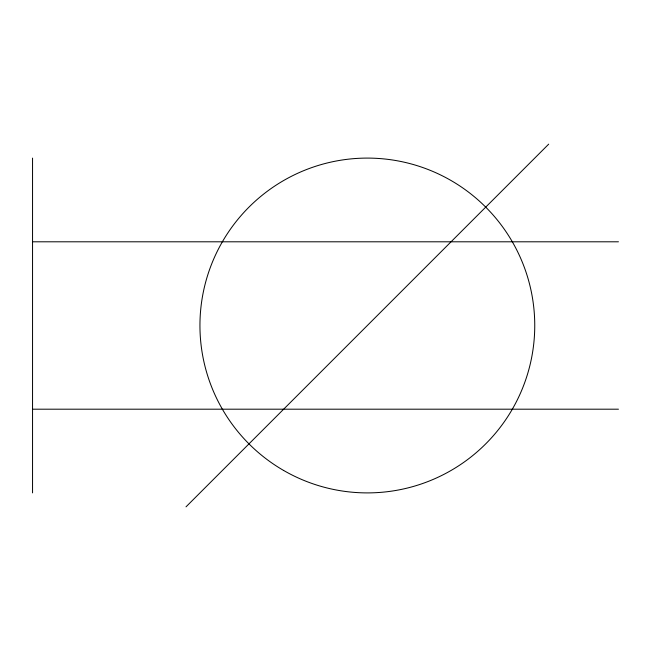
<?xml version="1.0" encoding="UTF-8"?>
<svg xmlns="http://www.w3.org/2000/svg" width="651" height="651" viewBox="0 0 651 651"><rect width="100%" height="100%" fill="white"/><g stroke="black" fill="none" stroke-linecap="round" stroke-linejoin="round"><path stroke-width="0.98" d="M185.999 506.852L548.695 144.148M32.55 241.798L618.45 241.798M32.55 409.194L618.45 409.194M32.55 158.095L32.55 492.897M283.649 470.47A167.397 167.397 0 0 0 534.748 325.5A167.397 167.397 0 0 0 283.649 180.522A167.397 167.397 0 0 0 283.649 470.47"/></g></svg>
